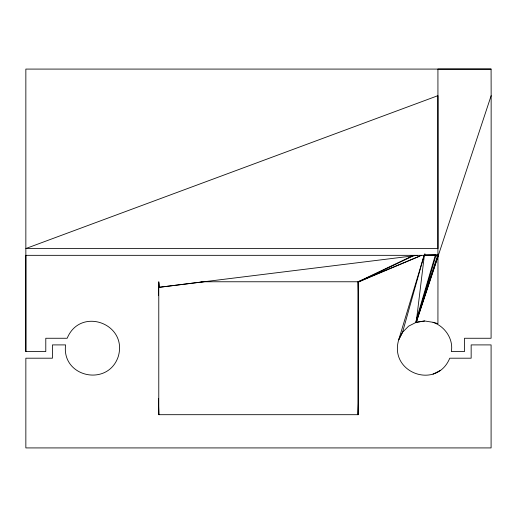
<?xml version="1.0" encoding="UTF-8"?>
<svg xmlns="http://www.w3.org/2000/svg" width="517" height="517" viewBox="0 0 517 517"><rect width="100%" height="100%" fill="white"/><g stroke="black" fill="none" stroke-linecap="round" stroke-linejoin="round"><path stroke-width="0.78" d="M425.194 254.034L424.509 254.125L398.71 339.805C388.803 372.899 436.619 390.232 449.758 358.197L471.155 358.197L471.155 344.904L491.092 344.904L491.092 447.922L25.85 447.922L25.85 358.197L52.437 358.197L52.437 344.904L65.588 344.904C61.355 377.126 107.82 387.336 118.231 356.646C128.138 323.552 80.322 306.226 67.184 338.26L45.787 338.26L45.787 351.554L25.85 351.554L25.85 255.333L437.925 255.333M158.46 399.402L158.777 414.692L358.165 414.692L358.165 281.765L201.081 281.765M424.509 254.125L416.211 322.311L424.631 320.979L433.052 322.311L437.925 323.648L437.977 255.198L424.509 255.178L438.086 255.236M398.71 339.805L402.581 332.211L408.604 326.169L416.211 322.311L491.15 95.684L491.092 69.084L25.85 69.084L25.85 351.554M414.88 255.333L413.161 255.547L358.165 281.765L358.165 414.692L358.539 395.389M358.165 414.692L358.533 396.985M158.467 295.42L158.738 283.374M398.807 339.495L402.575 332.198L423.636 257.02M416.56 319.37L415.649 322.13L416.211 322.311L417.574 317.684M435.404 254.997L416.631 318.789L437.363 256.413L435.404 254.997L437.977 256.613M424.631 320.979L416.198 322.298L436.005 255.172L424.14 255.333M416.211 322.311L437.925 256.594L437.925 95.671L25.85 248.535L437.977 248.554L437.925 69.078L491.092 69.084M433.052 374.146L440.646 370.275M421.601 255.333L358.165 281.765L358.313 282.075L413.303 255.857L417.478 255.333M358.313 282.075L419.274 256.303M158.467 398.607L158.777 414.692L158.777 281.765L159.462 287.271L413.303 255.857M411.558 255.741L413.161 255.54M159.462 287.265L203.472 281.771M435.967 255.178L424.509 255.346L437.925 255.178M491.15 95.684L491.092 338.26L464.505 338.26L464.505 351.554L451.354 351.554C453.577 339.01 444.866 326.356 433.052 322.311M437.363 256.413L437.925 256.594M358.165 281.765L358.533 297.831"/></g></svg>
